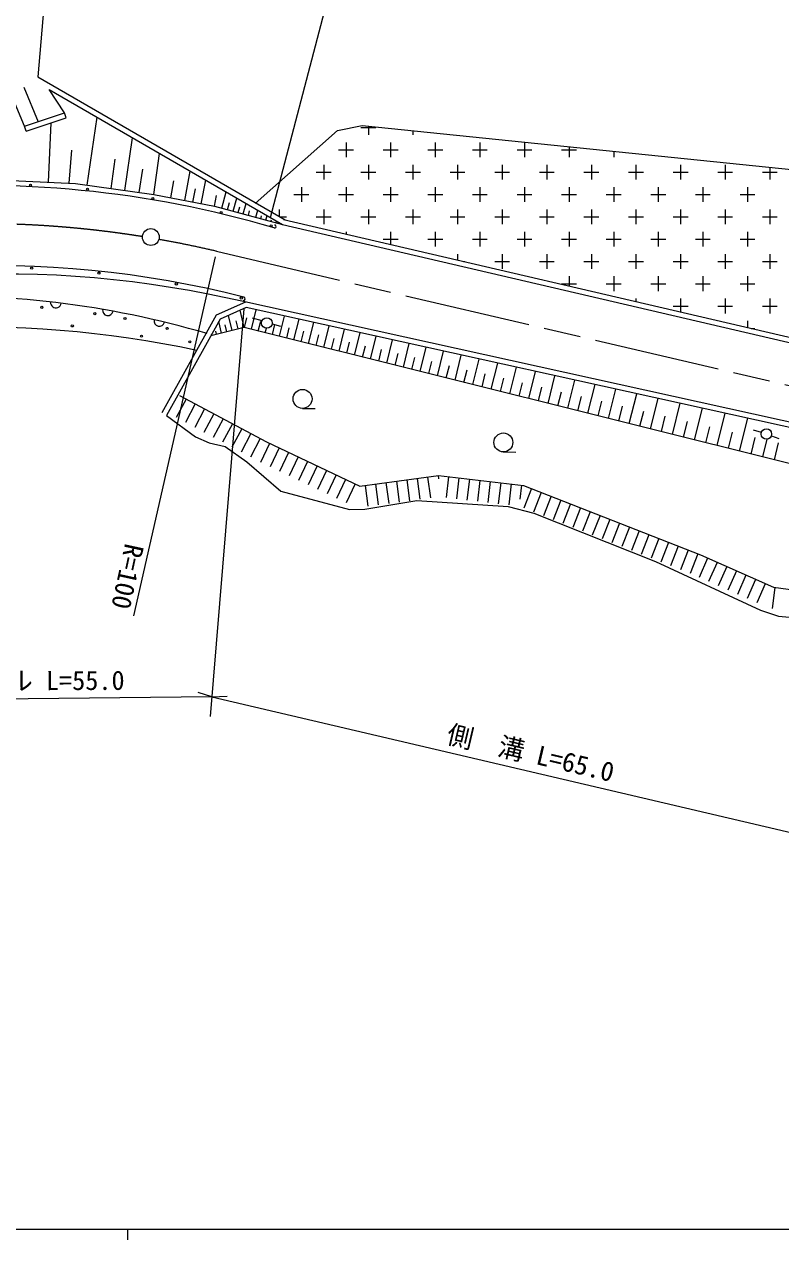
# Model space of a CAD drawing. Units: millimetres, scale not verified. Extents: x 40000 to 680000, y 20000 to 380000.
# Drawn here: x 158196 to 230140, y 204000 to 319526 of the extents above; entities that cross this region are included whole.
import ezdxf
from ezdxf.enums import TextEntityAlignment as Align

# ---------------------------------------------------------------- set-up
doc = ezdxf.new("R2010")
doc.units = ezdxf.units.MM
doc.header["$LTSCALE"] = 1000
doc.linetypes.add('CHAIN', pattern=[18.5, 12, -1.5, 3.5, -1.5])
for name, color, linetype, lineweight in [('M-BGD', 7, 'Continuous', 13), ('M-BMK', 2, 'CHAIN', 13), ('M-BMK-SRVR', 3, 'Continuous', 13), ('M-STR-HTXT', 7, 'Continuous', 13), ('M-TTL-BAND', 7, 'Continuous', 13)]:
    doc.layers.add(name, color=color, linetype=linetype, lineweight=lineweight)
doc.styles.add('ＭＳ ゴシック', font='')
doc.styles.get('ＭＳ ゴシック').set_extended_font_data('MS Gothic')

msp = doc.modelspace()

# ---------------------------------------------------------------- linework, layer by layer
at = {"layer": 'M-BGD'}
for p, q in [((160041, 321200), (159482, 314529)), ((159482, 314529), (182997, 300930)), ((158162, 313537), (159519, 310269)), ((160575, 313319), (182746, 300497)), ((162019, 311106), (160575, 313319)), ((158229, 309837), (157161, 312360)), ((158229, 309837), (162019, 311106)), ((162178, 310632), (162019, 311106)), ((158388, 309363), (158229, 309837)), ((158388, 309363), (162178, 310632)), ((160508, 304516), (160754, 310155)), ((164187, 304243), (165114, 310701)), ((187980, 309429), (190318, 309897)), ((190212, 309713), (191626, 309713)), ((190318, 309897), (233458, 305489)), ((190919, 309835), (190919, 309006)), ((167766, 303729), (168486, 308749)), ((180167, 302484), (187980, 309429)), ((195162, 309402), (195162, 309006)), ((162479, 304430), (162704, 307568)), ((188091, 307592), (189505, 307592)), ((188798, 308299), (188798, 306885)), ((192334, 307592), (193748, 307592)), ((193041, 308299), (193041, 306885)), ((196576, 307592), (197990, 307592)), ((197283, 308299), (197283, 306885)), ((200819, 307592), (202233, 307592)), ((201526, 308299), (201526, 306885)), ((205061, 307592), (206476, 307592)), ((205769, 308299), (205769, 306885)), ((209304, 307592), (210718, 307592)), ((210011, 307885), (210011, 306885)), ((214254, 307451), (214254, 306885)), ((166447, 303918), (166846, 306693)), ((170509, 303336), (171071, 307254)), ((186677, 306178), (186677, 304764)), ((190919, 306178), (190919, 304764)), ((195162, 306178), (195162, 304764)), ((199405, 306178), (199405, 304764)), ((203647, 306178), (203647, 304764)), ((207890, 306178), (207890, 304764)), ((212133, 306178), (212133, 304764)), ((216375, 306178), (216375, 304764)), ((220618, 306178), (220618, 304764)), ((224860, 306178), (224860, 304764)), ((169137, 303532), (169458, 305767)), ((173452, 302774), (173985, 305568)), ((185970, 305471), (187384, 305471)), ((190212, 305471), (191626, 305471)), ((194455, 305471), (195869, 305471)), ((198698, 305471), (200112, 305471)), ((202940, 305471), (204354, 305471)), ((207183, 305471), (208597, 305471)), ((211425, 305471), (212840, 305471)), ((215668, 305471), (217082, 305471)), ((219911, 305471), (221325, 305471)), ((224153, 305471), (225568, 305471)), ((228396, 305471), (229810, 305471)), ((229103, 305934), (229103, 304764)), ((155416, 304738), (163062, 304404)), ((163062, 304404), (170509, 303336)), ((172118, 303029), (172429, 304658)), ((174237, 302624), (174477, 303884)), ((175023, 302475), (175451, 304719)), ((184555, 304056), (184555, 302642)), ((188798, 304056), (188798, 302642)), ((193041, 304056), (193041, 302642)), ((197283, 304056), (197283, 302642)), ((201526, 304056), (201526, 302642)), ((205769, 304056), (205769, 302642)), ((210011, 304056), (210011, 302642)), ((214254, 304056), (214254, 302642)), ((218496, 304056), (218496, 302642)), ((222739, 304056), (222739, 302642)), ((226982, 304056), (226982, 302642)), ((170509, 303336), (176285, 302234)), ((176285, 302234), (176486, 303269)), ((176981, 302047), (177396, 303593)), ((178063, 301756), (178401, 303012)), ((183848, 303349), (185262, 303349)), ((188091, 303349), (189505, 303349)), ((192334, 303349), (193748, 303349)), ((196576, 303349), (197990, 303349)), ((200819, 303349), (202233, 303349)), ((205061, 303349), (206476, 303349)), ((209304, 303349), (210718, 303349)), ((213547, 303349), (214961, 303349)), ((217789, 303349), (219204, 303349)), ((222032, 303349), (223446, 303349)), ((226275, 303349), (227689, 303349)), ((176285, 302234), (182746, 300497)), ((177522, 301901), (177710, 302602)), ((178546, 301626), (178697, 302190)), ((179029, 301496), (179297, 302494)), ((179512, 301367), (179628, 301800)), ((180211, 301179), (180394, 301859)), ((182434, 301935), (182434, 301256)), ((186677, 301935), (186677, 300521)), ((190919, 301935), (190919, 300521)), ((195162, 301935), (195162, 300521)), ((199405, 301935), (199405, 300521)), ((203647, 301935), (203647, 300521)), ((207890, 301935), (207890, 300521)), ((212133, 301935), (212133, 300521)), ((216375, 301935), (216375, 300521)), ((220618, 301935), (220618, 300521)), ((224860, 301935), (224860, 300521)), ((229103, 301935), (229103, 300521)), ((180694, 301049), (180768, 301324)), ((181177, 300919), (181290, 301340)), ((181660, 300789), (181699, 300935)), ((182143, 300660), (182186, 300822)), ((182482, 301228), (183141, 301228)), ((182626, 300530), (182630, 300546)), ((182746, 300497), (246856, 285572)), ((182860, 300984), (246970, 286059)), ((185970, 301228), (187384, 301228)), ((190212, 301228), (191626, 301228)), ((194455, 301228), (195869, 301228)), ((198698, 301228), (200112, 301228)), ((202940, 301228), (204354, 301228)), ((207183, 301228), (208597, 301228)), ((211425, 301228), (212840, 301228)), ((215668, 301228), (217082, 301228)), ((219911, 301228), (221325, 301228)), ((224153, 301228), (225568, 301228)), ((228396, 301228), (229810, 301228)), ((188798, 299814), (188798, 299582)), ((193041, 299814), (193041, 298595)), ((197283, 299814), (197283, 298400)), ((201526, 299814), (201526, 298400)), ((205769, 299814), (205769, 298400)), ((210011, 299814), (210011, 298400)), ((214254, 299814), (214254, 298400)), ((218496, 299814), (218496, 298400)), ((222739, 299814), (222739, 298400)), ((226982, 299814), (226982, 298400)), ((192334, 299107), (193748, 299107)), ((196576, 299107), (197990, 299107)), ((200819, 299107), (202233, 299107)), ((205061, 299107), (206476, 299107)), ((209304, 299107), (210718, 299107)), ((213547, 299107), (214961, 299107)), ((217789, 299107), (219204, 299107)), ((222032, 299107), (223446, 299107)), ((226275, 299107), (227689, 299107)), ((199405, 297692), (199405, 297116)), ((199967, 296985), (200112, 296985)), ((202940, 296985), (204354, 296985)), ((203647, 297692), (203647, 296278)), ((207183, 296985), (208597, 296985)), ((207890, 297692), (207890, 296278)), ((211425, 296985), (212840, 296985)), ((212133, 297692), (212133, 296278)), ((215668, 296985), (217082, 296985)), ((216375, 297692), (216375, 296278)), ((219911, 296985), (221325, 296985)), ((220618, 297692), (220618, 296278)), ((224153, 296985), (225568, 296985)), ((224860, 297692), (224860, 296278)), ((228396, 296985), (229810, 296985)), ((229103, 297692), (229103, 296278)), ((209304, 294864), (210718, 294864)), ((210011, 295571), (210011, 294650)), ((213547, 294864), (214961, 294864)), ((214254, 295571), (214254, 294157)), ((217789, 294864), (219204, 294864)), ((218496, 295571), (218496, 294157)), ((222032, 294864), (223446, 294864)), ((222739, 295571), (222739, 294157)), ((226275, 294864), (227689, 294864)), ((226982, 295571), (226982, 294157)), ((178898, 293202), (175693, 293869)), ((216375, 293450), (216375, 293171)), ((220618, 293450), (220618, 292185)), ((224860, 293450), (224860, 292036)), ((229103, 293450), (229103, 292036)), ((179233, 293128), (176455, 291878)), ((179287, 292604), (176811, 291490)), ((179115, 290706), (178713, 292346)), ((242207, 279244), (178898, 293202)), ((242099, 278756), (179287, 292604)), ((179794, 290536), (180256, 292390)), ((219911, 292743), (221325, 292743)), ((224153, 292743), (225568, 292743)), ((228396, 292743), (229810, 292743)), ((176455, 291878), (171282, 282584)), ((176811, 291490), (171719, 282341)), ((176967, 290180), (176697, 291285)), ((177967, 290425), (177617, 291853)), ((178541, 290565), (178353, 291332)), ((179145, 290698), (179374, 291616)), ((180807, 291334), (179896, 291607)), ((180455, 290371), (180689, 291307)), ((182466, 289870), (182946, 291797)), ((183841, 289527), (184331, 291492)), ((185243, 289177), (185743, 291181)), ((226982, 291328), (226982, 290705)), ((179115, 290706), (175942, 289929)), ((175996, 289942), (175982, 290000)), ((176482, 290061), (176410, 290352)), ((177467, 290302), (177303, 290970)), ((234276, 276949), (179115, 290706)), ((181117, 290206), (181223, 290633)), ((181758, 291052), (182550, 290823)), ((181791, 290038), (182029, 290993)), ((183153, 289699), (183396, 290672)), ((184542, 289352), (184790, 290344)), ((185958, 288999), (186210, 290010)), ((186673, 288821), (187182, 290863)), ((188131, 288457), (188650, 290540)), ((189617, 288087), (190146, 290210)), ((227343, 290621), (227689, 290621)), ((187402, 288639), (187659, 289670)), ((188874, 288272), (189136, 289323)), ((190375, 287898), (190642, 288970)), ((191132, 287709), (191672, 289873)), ((192677, 287323), (193228, 289530)), ((194252, 286931), (194814, 289181)), ((195858, 286530), (196431, 288824)), ((191905, 287516), (192177, 288609)), ((193465, 287127), (193743, 288241)), ((195055, 286730), (195339, 287866)), ((197496, 286122), (198079, 288461)), ((199165, 285705), (199760, 288090)), ((200868, 285281), (201474, 287712)), ((196677, 286326), (196966, 287484)), ((198331, 285913), (198625, 287094)), ((200017, 285493), (200317, 286697)), ((202603, 284848), (203221, 287327)), ((204373, 284407), (205003, 286934)), ((206177, 283957), (206819, 286534)), ((201735, 285064), (202042, 286292)), ((203488, 284627), (203800, 285879)), ((205275, 284182), (205593, 285458)), ((208016, 283498), (208671, 286126)), ((209892, 283030), (210560, 285709)), ((172946, 284245), (181227, 279837)), ((207096, 283727), (207421, 285029)), ((208954, 283264), (209285, 284591)), ((211804, 282553), (212485, 285285)), ((213753, 282067), (214448, 284852)), ((215741, 281571), (216449, 284411)), ((173578, 283908), (172638, 282143)), ((174461, 283439), (173521, 281673)), ((210848, 282792), (211185, 284144)), ((212778, 282310), (213122, 283689)), ((214747, 281819), (215098, 283225)), ((217768, 281066), (218490, 283961)), ((219834, 280551), (220570, 283502)), ((171719, 282341), (174482, 280304)), ((175343, 282969), (174404, 281203)), ((176226, 282499), (175286, 280733)), ((177109, 282029), (176169, 280263)), ((184648, 283023), (185848, 283004)), ((216754, 281319), (217112, 282752)), ((218801, 280808), (219165, 282270)), ((221940, 280025), (222691, 283035)), ((224088, 279490), (224854, 282558)), ((226236, 278954), (227016, 282081)), ((177992, 281559), (177052, 279794)), ((178874, 281089), (177935, 279324)), ((220887, 280288), (221259, 281778)), ((223014, 279757), (223393, 281277)), ((225162, 279222), (225549, 280771)), ((228302, 280727), (227561, 280956)), ((174482, 280304), (175784, 279737)), ((175784, 279737), (177287, 279403)), ((179757, 280619), (178817, 278854)), ((180640, 280150), (179700, 278384)), ((181530, 279694), (180673, 277886)), ((181227, 279837), (190109, 275630)), ((227331, 278681), (227725, 280260)), ((228426, 278408), (228844, 280084)), ((229252, 280417), (229965, 280171)), ((229541, 278130), (229942, 279739)), ((177287, 279403), (179357, 277934)), ((182433, 279266), (181577, 277458)), ((183337, 278838), (182481, 277030)), ((203747, 278883), (204947, 278864)), ((179357, 277934), (182596, 275162)), ((184241, 278409), (183385, 276602)), ((185145, 277981), (184288, 276174)), ((186048, 277553), (185192, 275746)), ((186952, 277125), (186096, 275318)), ((187856, 276697), (187000, 274890)), ((188759, 276269), (187903, 274462)), ((190109, 275630), (197588, 276632)), ((194576, 276228), (194841, 274246)), ((195567, 276361), (195832, 274378)), ((196558, 276494), (196824, 274511)), ((197549, 276626), (197591, 276313)), ((197588, 276632), (205669, 275697)), ((198543, 276521), (198313, 274534)), ((199536, 276406), (199306, 274419)), ((200529, 276291), (200299, 274305)), ((201523, 276176), (201293, 274190)), ((182596, 275162), (189141, 273393)), ((189663, 275841), (188807, 274033)), ((190611, 275697), (190877, 273715)), ((191602, 275830), (191868, 273848)), ((192594, 275963), (192859, 273980)), ((193585, 276095), (193850, 274113)), ((202516, 276061), (202286, 274075)), ((203509, 275946), (203280, 273960)), ((204503, 275832), (204273, 273845)), ((205496, 275717), (205343, 274391)), ((205669, 275697), (222498, 269085)), ((206438, 275395), (205707, 273533)), ((207369, 275029), (206637, 273167)), ((190576, 273426), (195518, 274261)), ((195518, 274261), (204233, 273693)), ((208299, 274663), (207568, 272802)), ((209230, 274298), (208499, 272436)), ((210161, 273932), (209430, 272070)), ((189141, 273393), (190576, 273426)), ((204233, 273693), (206671, 273059)), ((206671, 273059), (218224, 268451)), ((211092, 273566), (210360, 271705)), ((212022, 273201), (211291, 271339)), ((212953, 272835), (212222, 270973)), ((213884, 272469), (213153, 270608)), ((214815, 272104), (214083, 270242)), ((215745, 271738), (215014, 269876)), ((216676, 271372), (215945, 269511)), ((217607, 271007), (216876, 269145)), ((218538, 270641), (217806, 268780)), ((219468, 270275), (218737, 268414)), ((220399, 269910), (219668, 268048)), ((221330, 269544), (220599, 267683)), ((222261, 269178), (221529, 267317)), ((218224, 268451), (228208, 263843)), ((223179, 268784), (222370, 266955)), ((222498, 269085), (229443, 266013)), ((224094, 268379), (223285, 266550)), ((225008, 267975), (224199, 266146)), ((225923, 267570), (225114, 265741)), ((226837, 267166), (226028, 265337)), ((227752, 266761), (226943, 264932)), ((228666, 266357), (227857, 264528)), ((229593, 265993), (229324, 264011)), ((229443, 266013), (233383, 265479)), ((228208, 263843), (229944, 263275)), ((229944, 263275), (232949, 263008))]:
    msp.add_line(p, q, dxfattribs=at)
for centre, radius in [((158784, 304229), 100), ((164210, 303862), 100), ((170421, 302977), 100), ((176915, 301641), 100), ((181674, 300372), 100), ((158901, 296349), 100), ((165295, 295881), 100), ((172658, 294846), 100), ((178835, 293510), 100), ((159857, 292626), 100), ((164899, 292025), 100), ((167771, 291557), 100), ((181265, 291131), 500), ((162762, 290856), 100), ((169340, 289888), 100), ((171777, 290622), 100), ((173948, 289353), 100), ((184662, 283923), 900), ((228779, 280580), 500), ((203762, 279783), 900)]:
    msp.add_circle(centre, radius, dxfattribs=at)
for centre, radius, start, end in [((153917, 205038), 99181, 73.57509, 95.19813), ((182013, 300299), 137, 248.0144, 95.7254), ((156283, 196895), 98898, 78.68164, 112.31709), ((155347, 200778), 95805, 75.65116, 110.71585), ((150974, 206627), 87048, 73.57165, 92.93998), ((179047, 293442), 158, 262.93995, 74.14254), ((161196, 293073), 500, 173.25582, 353.25582), ((166142, 292343), 500, 169.96477, 349.96477), ((171038, 291331), 500, 166.67373, 346.67373), ((153645, 191625), 99132, 77.80192, 108.10724)]:
    msp.add_arc(centre, radius, start, end, dxfattribs=at)
at = {"layer": 'M-BMK'}
msp.add_line((176486, 297951), (278433, 274076), dxfattribs=at)
for start, end in [(80.9247, 137.50257), (76.75256, 80.00341)]:
    msp.add_arc((153835, 201740), 98842, start, end, dxfattribs=at)
at = {"layer": 'M-BMK-SRVR'}
msp.add_circle((170225, 299304), 800, dxfattribs=at)
at = {"layer": 'M-STR-HTXT'}
for p, q in [((181624, 301153), (192709, 343492)), ((176365, 297413), (168582, 263289)), ((179086, 292471), (175881, 253738)), ((176034, 255592), (136747, 255207)), ((176034, 255592), (174745, 256025)), ((176034, 255592), (177483, 255658)), ((176034, 255592), (279118, 231450))]:
    msp.add_line(p, q, dxfattribs=at)
at = {"layer": 'M-TTL-BAND'}
for p, q in [((40000, 205000), (579000, 205000)), ((168000, 205000), (168000, 204000))]:
    msp.add_line(p, q, dxfattribs=at)

# ---------------------------------------------------------------- texts
at = {"layer": 'M-STR-HTXT', "style": 'ＭＳ ゴシック'}
for s, rotation, p in [('R=100', 257.681, (168024, 267031)), ('ガードレール L=55.0', 0.226, (155871, 257132)), ('側\u3000溝 L=65.0', 346.731, (206354, 250257))]:
    msp.add_text(s, height=1833, rotation=rotation, dxfattribs=at).set_placement(p, align=Align.MIDDLE_CENTER)

doc.saveas('drawing.dxf')
